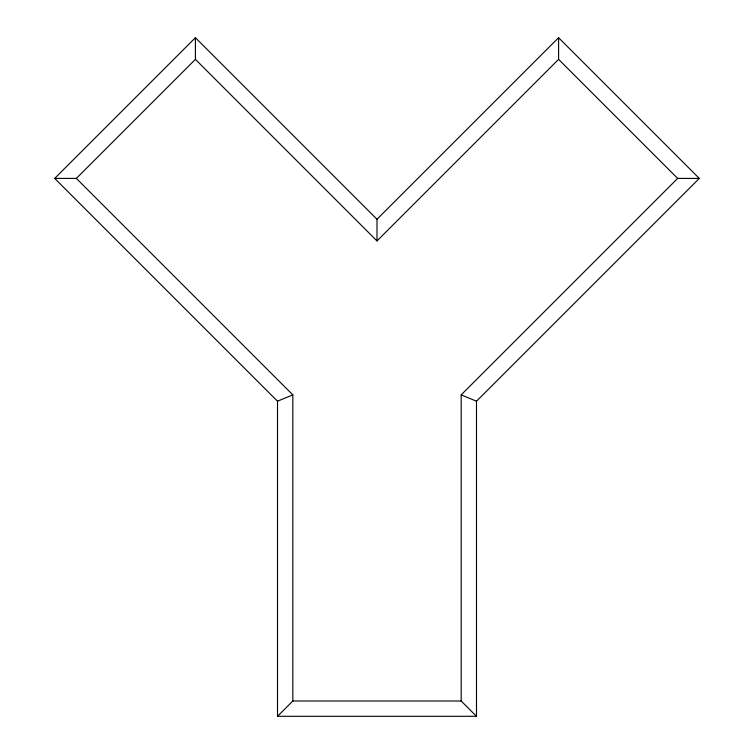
<?xml version="1.0" encoding="UTF-8"?>
<svg xmlns="http://www.w3.org/2000/svg" width="754" height="754" viewBox="0 0 754 754"><rect width="100%" height="100%" fill="white"/><g stroke="black" fill="none" stroke-linecap="round" stroke-linejoin="round"><path stroke-width="1.13" d="M54.703 178.406L195.409 37.7L377 219.291L377 240.941L558.591 59.349L558.591 37.7L699.297 178.406L476.49 401.203L476.49 716.3L277.51 716.3L277.51 401.203L54.703 178.406L76.352 178.406L292.816 394.87L292.816 700.994L277.51 716.3M76.352 178.406L195.409 59.349L195.409 37.7M377 219.291L558.591 37.7M476.49 716.3L461.184 700.994L461.184 394.87L677.648 178.406L699.297 178.406M277.51 401.203L292.816 394.87M292.816 700.994L461.184 700.994M461.184 394.87L476.49 401.203M558.591 59.349L677.648 178.406M195.409 59.349L377 240.941"/></g></svg>
